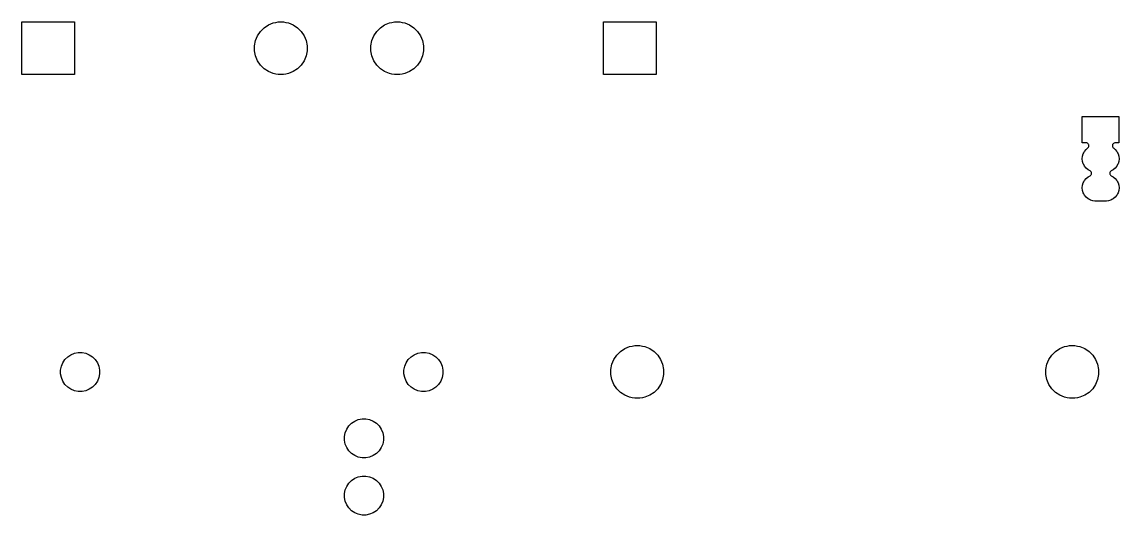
# Model space of a CAD drawing. Extents: x 0.92 to 5.14, y -1.99 to -0.65.
# Drawn here: x 3.255 to 5.142, y -1.503 to -0.655 of the extents above; entities that cross this region are included whole.
import ezdxf

# ---------------------------------------------------------------- set-up
doc = ezdxf.new("R2010")
doc.units = 0
doc.header["$MEASUREMENT"] = 0
doc.layers.add('BLACK', color=7, linetype='CONTINUOUS')

msp = doc.modelspace()

# ---------------------------------------------------------------- linework, layer by layer
at = {"layer": 'BLACK', "linetype": 'CONTINUOUS'}
for p, q in [((3.25469, -0.745315), (3.25469, -0.654685)), ((3.25469, -0.654685), (3.34531, -0.654685)), ((3.34531, -0.654685), (3.34531, -0.745315)), ((3.67111, -0.664802), (3.67854, -0.659842)), ((3.67854, -0.659842), (3.68678, -0.656426)), ((3.68678, -0.656426), (3.69116, -0.655556)), ((3.69116, -0.655556), (3.69554, -0.654685)), ((3.69554, -0.654685), (3.70446, -0.654685)), ((3.70446, -0.654685), (3.70884, -0.655556)), ((3.70884, -0.655556), (3.71322, -0.656426)), ((3.71322, -0.656426), (3.72146, -0.659842)), ((3.72146, -0.659842), (3.72889, -0.664802)), ((3.87111, -0.664802), (3.87854, -0.659842)), ((3.87854, -0.659842), (3.88678, -0.656426)), ((3.88678, -0.656426), (3.89116, -0.655556)), ((3.89116, -0.655556), (3.89554, -0.654685)), ((3.89554, -0.654685), (3.90446, -0.654685)), ((3.90446, -0.654685), (3.90884, -0.655556)), ((3.90884, -0.655556), (3.91322, -0.656426)), ((3.91322, -0.656426), (3.92146, -0.659842)), ((3.92146, -0.659842), (3.92889, -0.664802)), ((4.25469, -0.745315), (4.25469, -0.654685)), ((4.25469, -0.654685), (4.34531, -0.654685)), ((4.34531, -0.654685), (4.34531, -0.745315)), ((3.65643, -0.686782), (3.65984, -0.678535)), ((3.65984, -0.678535), (3.6648, -0.671113)), ((3.6648, -0.671113), (3.67111, -0.664802)), ((3.72889, -0.664802), (3.7352, -0.671113)), ((3.7352, -0.671113), (3.74016, -0.678535)), ((3.74016, -0.678535), (3.74357, -0.686782)), ((3.85643, -0.686782), (3.85984, -0.678535)), ((3.85984, -0.678535), (3.8648, -0.671113)), ((3.8648, -0.671113), (3.87111, -0.664802)), ((3.92889, -0.664802), (3.9352, -0.671113)), ((3.9352, -0.671113), (3.94016, -0.678535)), ((3.94016, -0.678535), (3.94357, -0.686782)), ((3.65469, -0.695537), (3.65643, -0.686782)), ((3.65469, -0.704463), (3.65469, -0.695537)), ((3.74357, -0.686782), (3.74531, -0.695537)), ((3.74531, -0.695537), (3.74531, -0.704463)), ((3.85469, -0.695537), (3.85643, -0.686782)), ((3.85469, -0.704463), (3.85469, -0.695537)), ((3.94357, -0.686782), (3.94531, -0.695537)), ((3.94531, -0.695537), (3.94531, -0.704463)), ((3.65643, -0.713218), (3.65469, -0.704463)), ((3.65984, -0.721465), (3.65643, -0.713218)), ((3.74357, -0.713218), (3.74016, -0.721465)), ((3.74531, -0.704463), (3.74357, -0.713218)), ((3.85643, -0.713218), (3.85469, -0.704463)), ((3.85984, -0.721465), (3.85643, -0.713218)), ((3.94357, -0.713218), (3.94016, -0.721465)), ((3.94531, -0.704463), (3.94357, -0.713218)), ((3.6648, -0.728887), (3.65984, -0.721465)), ((3.67111, -0.735198), (3.6648, -0.728887)), ((3.67854, -0.740158), (3.67111, -0.735198)), ((3.72889, -0.735198), (3.72146, -0.740158)), ((3.7352, -0.728887), (3.72889, -0.735198)), ((3.74016, -0.721465), (3.7352, -0.728887)), ((3.8648, -0.728887), (3.85984, -0.721465)), ((3.87111, -0.735198), (3.8648, -0.728887)), ((3.87854, -0.740158), (3.87111, -0.735198)), ((3.92889, -0.735198), (3.92146, -0.740158)), ((3.9352, -0.728887), (3.92889, -0.735198)), ((3.94016, -0.721465), (3.9352, -0.728887)), ((3.34531, -0.745315), (3.25469, -0.745315)), ((3.68678, -0.743574), (3.67854, -0.740158)), ((3.69116, -0.744444), (3.68678, -0.743574)), ((3.69554, -0.745315), (3.69116, -0.744444)), ((3.70446, -0.745315), (3.69554, -0.745315)), ((3.70884, -0.744444), (3.70446, -0.745315)), ((3.71322, -0.743574), (3.70884, -0.744444)), ((3.72146, -0.740158), (3.71322, -0.743574)), ((3.88678, -0.743574), (3.87854, -0.740158)), ((3.89116, -0.744444), (3.88678, -0.743574)), ((3.89554, -0.745315), (3.89116, -0.744444)), ((3.90446, -0.745315), (3.89554, -0.745315)), ((3.90884, -0.744444), (3.90446, -0.745315)), ((3.91322, -0.743574), (3.90884, -0.744444)), ((3.92146, -0.740158), (3.91322, -0.743574)), ((4.34531, -0.745315), (4.25469, -0.745315)), ((5.07846, -0.862677), (5.07846, -0.817323)), ((5.07846, -0.817323), (5.14154, -0.817323)), ((5.14154, -0.817323), (5.14154, -0.862677)), ((5.08493, -0.862677), (5.07846, -0.862677)), ((5.08542, -0.862701), (5.08493, -0.862677)), ((5.08636, -0.862889), (5.08542, -0.862701)), ((5.08725, -0.863258), (5.08636, -0.862889)), ((5.08806, -0.863794), (5.08725, -0.863258)), ((5.08874, -0.864476), (5.08806, -0.863794)), ((5.08927, -0.865279), (5.08874, -0.864476)), ((5.08964, -0.86617), (5.08927, -0.865279)), ((5.08983, -0.867116), (5.08964, -0.86617)), ((5.08983, -0.868081), (5.08983, -0.867116)), ((5.13024, -0.866638), (5.13014, -0.867598)), ((5.13014, -0.867598), (5.13024, -0.868558)), ((5.13052, -0.865715), (5.13024, -0.866638)), ((5.13097, -0.864864), (5.13052, -0.865715)), ((5.13159, -0.864119), (5.13097, -0.864864)), ((5.13233, -0.863507), (5.13159, -0.864119)), ((5.13318, -0.863052), (5.13233, -0.863507)), ((5.13411, -0.862772), (5.13318, -0.863052)), ((5.13507, -0.862677), (5.13411, -0.862772)), ((5.14154, -0.862677), (5.13507, -0.862677)), ((5.07835, -0.89), (5.07879, -0.885554)), ((5.07879, -0.885554), (5.08009, -0.88128)), ((5.08009, -0.88128), (5.08085, -0.879858)), ((5.08009, -0.88128), (5.08009, -0.88128)), ((5.08085, -0.879858), (5.0822, -0.87734)), ((5.0822, -0.87734), (5.08503, -0.873887)), ((5.08503, -0.873887), (5.08806, -0.871402)), ((5.08806, -0.871402), (5.08874, -0.87072)), ((5.08874, -0.87072), (5.08927, -0.869918)), ((5.08927, -0.869918), (5.08964, -0.869027)), ((5.08964, -0.869027), (5.08983, -0.868081)), ((5.13024, -0.868558), (5.13052, -0.869482)), ((5.13052, -0.869482), (5.13097, -0.870332)), ((5.13097, -0.870332), (5.13159, -0.871078)), ((5.13159, -0.871078), (5.13194, -0.871402)), ((5.13194, -0.871402), (5.13497, -0.873887)), ((5.13497, -0.873887), (5.1378, -0.87734)), ((5.1378, -0.87734), (5.13915, -0.879858)), ((5.13915, -0.879858), (5.13991, -0.88128)), ((5.13991, -0.88128), (5.13991, -0.88128)), ((5.13991, -0.88128), (5.14121, -0.885554)), ((5.14121, -0.885554), (5.14165, -0.89)), ((5.07879, -0.894446), (5.07835, -0.89)), ((5.08009, -0.89872), (5.07879, -0.894446)), ((5.08085, -0.900142), (5.08009, -0.89872)), ((5.08009, -0.89872), (5.08009, -0.89872)), ((5.0822, -0.90266), (5.08085, -0.900142)), ((5.08503, -0.906113), (5.0822, -0.90266)), ((5.1378, -0.90266), (5.13497, -0.906113)), ((5.13915, -0.900142), (5.1378, -0.90266)), ((5.13991, -0.89872), (5.13915, -0.900142)), ((5.14121, -0.894446), (5.13991, -0.89872)), ((5.13991, -0.89872), (5.13991, -0.89872)), ((5.14165, -0.89), (5.14121, -0.894446)), ((5.0822, -0.92734), (5.08503, -0.923887)), ((5.08848, -0.908947), (5.08503, -0.906113)), ((5.08503, -0.923887), (5.08848, -0.921053)), ((5.09169, -0.91066), (5.08848, -0.908947)), ((5.08848, -0.921053), (5.09169, -0.91934)), ((5.09249, -0.911196), (5.09169, -0.91066)), ((5.09169, -0.91934), (5.09249, -0.918804)), ((5.09317, -0.911878), (5.09249, -0.911196)), ((5.09249, -0.918804), (5.09317, -0.918122)), ((5.09371, -0.91268), (5.09317, -0.911878)), ((5.09317, -0.918122), (5.09371, -0.91732)), ((5.09408, -0.913571), (5.09371, -0.91268)), ((5.09371, -0.91732), (5.09408, -0.916429)), ((5.09427, -0.914518), (5.09408, -0.913571)), ((5.09408, -0.916429), (5.09427, -0.915482)), ((5.09427, -0.915482), (5.09427, -0.914518)), ((5.12592, -0.913571), (5.12573, -0.914518)), ((5.12573, -0.914518), (5.12573, -0.915482)), ((5.12573, -0.915482), (5.12592, -0.916429)), ((5.12629, -0.91268), (5.12592, -0.913571)), ((5.12592, -0.916429), (5.12629, -0.91732)), ((5.12683, -0.911878), (5.12629, -0.91268)), ((5.12629, -0.91732), (5.12683, -0.918122)), ((5.12751, -0.911196), (5.12683, -0.911878)), ((5.12683, -0.918122), (5.12751, -0.918804)), ((5.12831, -0.91066), (5.12751, -0.911196)), ((5.12751, -0.918804), (5.12831, -0.91934)), ((5.13152, -0.908947), (5.12831, -0.91066)), ((5.12831, -0.91934), (5.13152, -0.921053)), ((5.13497, -0.906113), (5.13152, -0.908947)), ((5.13152, -0.921053), (5.13497, -0.923887)), ((5.13497, -0.923887), (5.1378, -0.92734)), ((5.07835, -0.94), (5.07879, -0.935554)), ((5.07879, -0.944446), (5.07835, -0.94)), ((5.07879, -0.935554), (5.08009, -0.93128)), ((5.08009, -0.93128), (5.08085, -0.929858)), ((5.08009, -0.93128), (5.08009, -0.93128)), ((5.08085, -0.929858), (5.0822, -0.92734)), ((5.1378, -0.92734), (5.13915, -0.929858)), ((5.13915, -0.929858), (5.13991, -0.93128)), ((5.13991, -0.93128), (5.13991, -0.93128)), ((5.13991, -0.93128), (5.14121, -0.935554)), ((5.14121, -0.935554), (5.14165, -0.94)), ((5.14165, -0.94), (5.14121, -0.944446)), ((5.08009, -0.94872), (5.07879, -0.944446)), ((5.08085, -0.950142), (5.08009, -0.94872)), ((5.08009, -0.94872), (5.08009, -0.94872)), ((5.0822, -0.95266), (5.08085, -0.950142)), ((5.08503, -0.956113), (5.0822, -0.95266)), ((5.08848, -0.958947), (5.08503, -0.956113)), ((5.091, -0.960292), (5.08848, -0.958947)), ((5.09242, -0.961052), (5.091, -0.960292)), ((5.0967, -0.962349), (5.09242, -0.961052)), ((5.09242, -0.961052), (5.09242, -0.961052)), ((5.10003, -0.962677), (5.0967, -0.962349)), ((5.1233, -0.962349), (5.11997, -0.962677)), ((5.12758, -0.961052), (5.1233, -0.962349)), ((5.129, -0.960292), (5.12758, -0.961052)), ((5.12758, -0.961052), (5.12758, -0.961052)), ((5.13152, -0.958947), (5.129, -0.960292)), ((5.13497, -0.956113), (5.13152, -0.958947)), ((5.1378, -0.95266), (5.13497, -0.956113)), ((5.13915, -0.950142), (5.1378, -0.95266)), ((5.13991, -0.94872), (5.13915, -0.950142)), ((5.14121, -0.944446), (5.13991, -0.94872)), ((5.13991, -0.94872), (5.13991, -0.94872)), ((5.11997, -0.962677), (5.10003, -0.962677)), ((3.33885, -1.22707), (3.34495, -1.22454)), ((3.34495, -1.22454), (3.35142, -1.22325)), ((3.35142, -1.22325), (3.35802, -1.22325)), ((3.35802, -1.22325), (3.3645, -1.22454)), ((3.3645, -1.22454), (3.37059, -1.22707)), ((3.92941, -1.22707), (3.9355, -1.22454)), ((3.9355, -1.22454), (3.94198, -1.22325)), ((3.94198, -1.22325), (3.94858, -1.22325)), ((3.94858, -1.22325), (3.95505, -1.22454)), ((3.95505, -1.22454), (3.96115, -1.22707)), ((4.27786, -1.22787), (4.28417, -1.22156)), ((4.28417, -1.22156), (4.29159, -1.2166)), ((4.29159, -1.2166), (4.29984, -1.21318)), ((4.29984, -1.21318), (4.30421, -1.21231)), ((4.30421, -1.21231), (4.30859, -1.21144)), ((4.30859, -1.21144), (4.31752, -1.21144)), ((4.31752, -1.21144), (4.3219, -1.21231)), ((4.3219, -1.21231), (4.32627, -1.21318)), ((4.32627, -1.21318), (4.33452, -1.2166)), ((4.33452, -1.2166), (4.34194, -1.22156)), ((4.34194, -1.22156), (4.34825, -1.22787)), ((5.02589, -1.22787), (5.0322, -1.22156)), ((5.0322, -1.22156), (5.03962, -1.2166)), ((5.03962, -1.2166), (5.04787, -1.21318)), ((5.04787, -1.21318), (5.05225, -1.21231)), ((5.05225, -1.21231), (5.05662, -1.21144)), ((5.05662, -1.21144), (5.06555, -1.21144)), ((5.06555, -1.21144), (5.06993, -1.21231)), ((5.06993, -1.21231), (5.0743, -1.21318)), ((5.0743, -1.21318), (5.08255, -1.2166)), ((5.08255, -1.2166), (5.08997, -1.22156)), ((5.08997, -1.22156), (5.09629, -1.22787)), ((3.32251, -1.24698), (3.32503, -1.24089)), ((3.32503, -1.24089), (3.3287, -1.2354)), ((3.3287, -1.2354), (3.33337, -1.23073)), ((3.33337, -1.23073), (3.33885, -1.22707)), ((3.37059, -1.22707), (3.37608, -1.23073)), ((3.37608, -1.23073), (3.38075, -1.2354)), ((3.38075, -1.2354), (3.38442, -1.24089)), ((3.38442, -1.24089), (3.38694, -1.24698)), ((3.91306, -1.24698), (3.91558, -1.24089)), ((3.91558, -1.24089), (3.91925, -1.2354)), ((3.91925, -1.2354), (3.92392, -1.23073)), ((3.92392, -1.23073), (3.92941, -1.22707)), ((3.96115, -1.22707), (3.96663, -1.23073)), ((3.96663, -1.23073), (3.9713, -1.2354)), ((3.9713, -1.2354), (3.97497, -1.24089)), ((3.97497, -1.24089), (3.97749, -1.24698)), ((4.26774, -1.25229), (4.26948, -1.24354)), ((4.26948, -1.24354), (4.2729, -1.23529)), ((4.2729, -1.23529), (4.27786, -1.22787)), ((4.2729, -1.23529), (4.2729, -1.23529)), ((4.34825, -1.22787), (4.35321, -1.23529)), ((4.35321, -1.23529), (4.35321, -1.23529)), ((4.35321, -1.23529), (4.35663, -1.24354)), ((4.35663, -1.24354), (4.35837, -1.25229)), ((5.01577, -1.25229), (5.01751, -1.24354)), ((5.01751, -1.24354), (5.02093, -1.23529)), ((5.02093, -1.23529), (5.02589, -1.22787)), ((5.02093, -1.23529), (5.02093, -1.23529)), ((5.09629, -1.22787), (5.10124, -1.23529)), ((5.10124, -1.23529), (5.10124, -1.23529)), ((5.10124, -1.23529), (5.10466, -1.24354)), ((5.10466, -1.24354), (5.1064, -1.25229)), ((3.32122, -1.25346), (3.32251, -1.24698)), ((3.32122, -1.26006), (3.32122, -1.25346)), ((3.32251, -1.26653), (3.32122, -1.26006)), ((3.38694, -1.24698), (3.38823, -1.25346)), ((3.38823, -1.26006), (3.38694, -1.26653)), ((3.38823, -1.25346), (3.38823, -1.26006)), ((3.91177, -1.25346), (3.91306, -1.24698)), ((3.91177, -1.26006), (3.91177, -1.25346)), ((3.91306, -1.26653), (3.91177, -1.26006)), ((3.97749, -1.24698), (3.97878, -1.25346)), ((3.97878, -1.26006), (3.97749, -1.26653)), ((3.97878, -1.25346), (3.97878, -1.26006)), ((4.26774, -1.26122), (4.26774, -1.25229)), ((4.26948, -1.26997), (4.26774, -1.26122)), ((4.35837, -1.26122), (4.35663, -1.26997)), ((4.35837, -1.25229), (4.35837, -1.26122)), ((5.01577, -1.26122), (5.01577, -1.25229)), ((5.01751, -1.26997), (5.01577, -1.26122)), ((5.1064, -1.26122), (5.10466, -1.26997)), ((5.1064, -1.25229), (5.1064, -1.26122)), ((3.32503, -1.27263), (3.32251, -1.26653)), ((3.3287, -1.27811), (3.32503, -1.27263)), ((3.33337, -1.28278), (3.3287, -1.27811)), ((3.33885, -1.28645), (3.33337, -1.28278)), ((3.37608, -1.28278), (3.37059, -1.28645)), ((3.38075, -1.27811), (3.37608, -1.28278)), ((3.38442, -1.27263), (3.38075, -1.27811)), ((3.38694, -1.26653), (3.38442, -1.27263)), ((3.91558, -1.27263), (3.91306, -1.26653)), ((3.91925, -1.27811), (3.91558, -1.27263)), ((3.92392, -1.28278), (3.91925, -1.27811)), ((3.92941, -1.28645), (3.92392, -1.28278)), ((3.96663, -1.28278), (3.96115, -1.28645)), ((3.9713, -1.27811), (3.96663, -1.28278)), ((3.97497, -1.27263), (3.9713, -1.27811)), ((3.97749, -1.26653), (3.97497, -1.27263)), ((4.27285, -1.27811), (4.26948, -1.26997)), ((4.2729, -1.27822), (4.27285, -1.27811)), ((4.27786, -1.28564), (4.2729, -1.27822)), ((4.35321, -1.27822), (4.34825, -1.28564)), ((4.35326, -1.27811), (4.35321, -1.27822)), ((4.35663, -1.26997), (4.35326, -1.27811)), ((5.02088, -1.27811), (5.01751, -1.26997)), ((5.02093, -1.27822), (5.02088, -1.27811)), ((5.02589, -1.28564), (5.02093, -1.27822)), ((5.10124, -1.27822), (5.09629, -1.28564)), ((5.10129, -1.27811), (5.10124, -1.27822)), ((5.10466, -1.26997), (5.10129, -1.27811)), ((3.34495, -1.28897), (3.33885, -1.28645)), ((3.35142, -1.29026), (3.34495, -1.28897)), ((3.35802, -1.29026), (3.35142, -1.29026)), ((3.3645, -1.28897), (3.35802, -1.29026)), ((3.37059, -1.28645), (3.3645, -1.28897)), ((3.9355, -1.28897), (3.92941, -1.28645)), ((3.94198, -1.29026), (3.9355, -1.28897)), ((3.94858, -1.29026), (3.94198, -1.29026)), ((3.95505, -1.28897), (3.94858, -1.29026)), ((3.96115, -1.28645), (3.95505, -1.28897)), ((4.28417, -1.29195), (4.27786, -1.28564)), ((4.29159, -1.29691), (4.28417, -1.29195)), ((4.29984, -1.30033), (4.29159, -1.29691)), ((4.30421, -1.3012), (4.29984, -1.30033)), ((4.30859, -1.30207), (4.30421, -1.3012)), ((4.3219, -1.3012), (4.31752, -1.30207)), ((4.32627, -1.30033), (4.3219, -1.3012)), ((4.33452, -1.29691), (4.32627, -1.30033)), ((4.34194, -1.29195), (4.33452, -1.29691)), ((4.34825, -1.28564), (4.34194, -1.29195)), ((5.0322, -1.29195), (5.02589, -1.28564)), ((5.03962, -1.29691), (5.0322, -1.29195)), ((5.04787, -1.30033), (5.03962, -1.29691)), ((5.05225, -1.3012), (5.04787, -1.30033)), ((5.05662, -1.30207), (5.05225, -1.3012)), ((5.06993, -1.3012), (5.06555, -1.30207)), ((5.0743, -1.30033), (5.06993, -1.3012)), ((5.08255, -1.29691), (5.0743, -1.30033)), ((5.08997, -1.29195), (5.08255, -1.29691)), ((5.09629, -1.28564), (5.08997, -1.29195)), ((4.31752, -1.30207), (4.30859, -1.30207)), ((5.06555, -1.30207), (5.05662, -1.30207)), ((3.82704, -1.34124), (3.83314, -1.33871)), ((3.83314, -1.33871), (3.83961, -1.33743)), ((3.83961, -1.33743), (3.84621, -1.33743)), ((3.84621, -1.33743), (3.85269, -1.33871)), ((3.85269, -1.33871), (3.85878, -1.34124)), ((3.8107, -1.36116), (3.81322, -1.35506)), ((3.81322, -1.35506), (3.81689, -1.34957)), ((3.81689, -1.34957), (3.82156, -1.3449)), ((3.82156, -1.3449), (3.82704, -1.34124)), ((3.85878, -1.34124), (3.86427, -1.3449)), ((3.86427, -1.3449), (3.86894, -1.34957)), ((3.86894, -1.34957), (3.8726, -1.35506)), ((3.8726, -1.35506), (3.87513, -1.36116)), ((3.80941, -1.36763), (3.8107, -1.36116)), ((3.80941, -1.37423), (3.80941, -1.36763)), ((3.8107, -1.3807), (3.80941, -1.37423)), ((3.87513, -1.36116), (3.87642, -1.36763)), ((3.87642, -1.37423), (3.87513, -1.3807)), ((3.87642, -1.36763), (3.87642, -1.37423)), ((3.81322, -1.3868), (3.8107, -1.3807)), ((3.81689, -1.39229), (3.81322, -1.3868)), ((3.82156, -1.39695), (3.81689, -1.39229)), ((3.86894, -1.39229), (3.86427, -1.39695)), ((3.8726, -1.3868), (3.86894, -1.39229)), ((3.87513, -1.3807), (3.8726, -1.3868)), ((3.82704, -1.40062), (3.82156, -1.39695)), ((3.83314, -1.40315), (3.82704, -1.40062)), ((3.83961, -1.40443), (3.83314, -1.40315)), ((3.84621, -1.40443), (3.83961, -1.40443)), ((3.85269, -1.40315), (3.84621, -1.40443)), ((3.85878, -1.40062), (3.85269, -1.40315)), ((3.86427, -1.39695), (3.85878, -1.40062)), ((3.81322, -1.45348), (3.81689, -1.448)), ((3.81689, -1.448), (3.82156, -1.44333)), ((3.82156, -1.44333), (3.82704, -1.43966)), ((3.82704, -1.43966), (3.83314, -1.43714)), ((3.83314, -1.43714), (3.83961, -1.43585)), ((3.83961, -1.43585), (3.84621, -1.43585)), ((3.84621, -1.43585), (3.85269, -1.43714)), ((3.85269, -1.43714), (3.85878, -1.43966)), ((3.85878, -1.43966), (3.86427, -1.44333)), ((3.86427, -1.44333), (3.86894, -1.448)), ((3.86894, -1.448), (3.8726, -1.45348)), ((3.80941, -1.46605), (3.8107, -1.45958)), ((3.80941, -1.47265), (3.80941, -1.46605)), ((3.8107, -1.45958), (3.81322, -1.45348)), ((3.8726, -1.45348), (3.87513, -1.45958)), ((3.87513, -1.45958), (3.87642, -1.46605)), ((3.87642, -1.46605), (3.87642, -1.47265)), ((3.8107, -1.47913), (3.80941, -1.47265)), ((3.81322, -1.48522), (3.8107, -1.47913)), ((3.81689, -1.49071), (3.81322, -1.48522)), ((3.8726, -1.48522), (3.86894, -1.49071)), ((3.87513, -1.47913), (3.8726, -1.48522)), ((3.87642, -1.47265), (3.87513, -1.47913)), ((3.82156, -1.49538), (3.81689, -1.49071)), ((3.82704, -1.49905), (3.82156, -1.49538)), ((3.83314, -1.50157), (3.82704, -1.49905)), ((3.83961, -1.50286), (3.83314, -1.50157)), ((3.84621, -1.50286), (3.83961, -1.50286)), ((3.85269, -1.50157), (3.84621, -1.50286)), ((3.85878, -1.49905), (3.85269, -1.50157)), ((3.86427, -1.49538), (3.85878, -1.49905)), ((3.86894, -1.49071), (3.86427, -1.49538))]:
    msp.add_line(p, q, dxfattribs=at)

doc.saveas('drawing.dxf')
